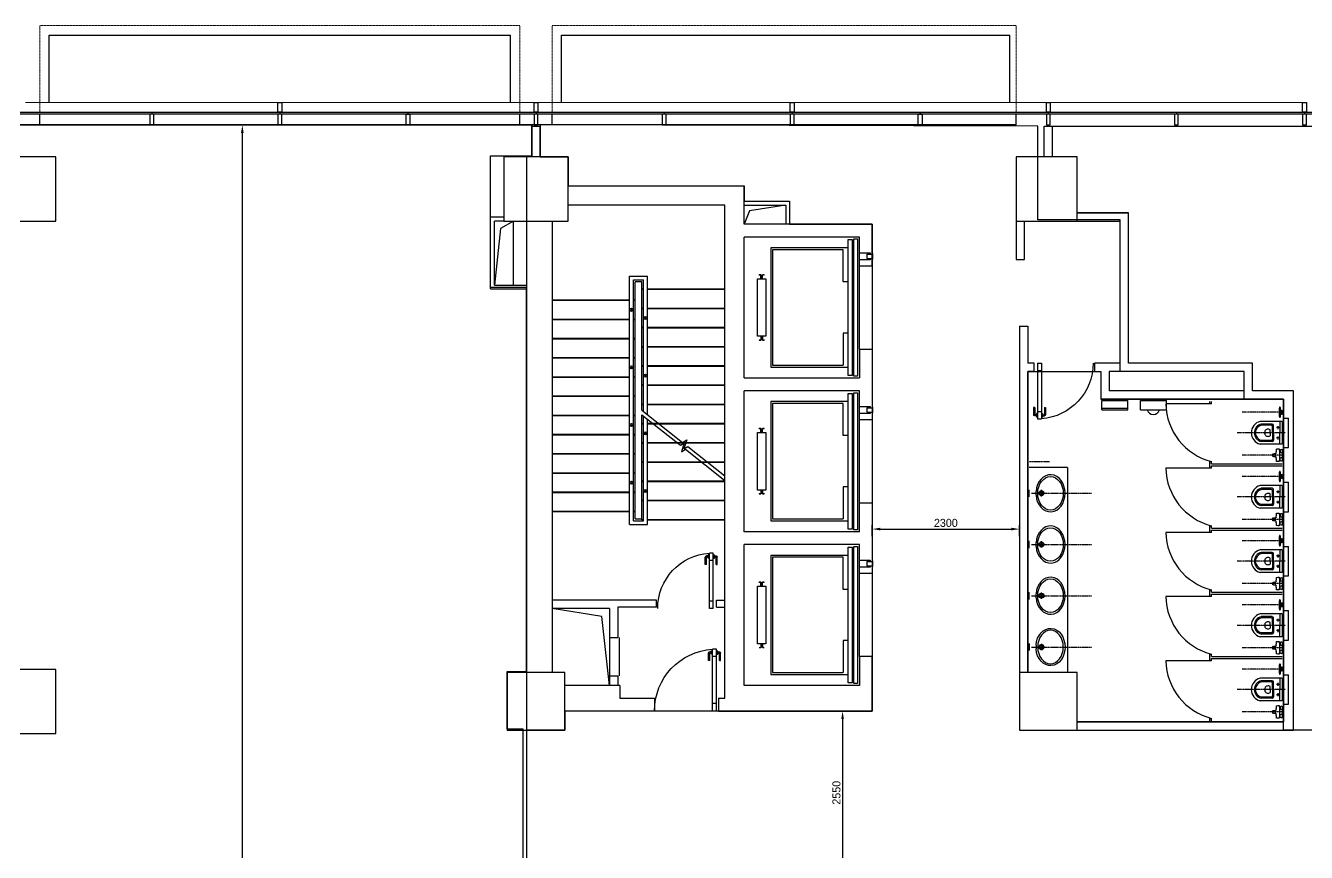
# Model space of a CAD drawing. Header units: millimetres. Extents: x 1175313 to 1258473, y 7000 to 65000.
# Drawn here: x 1190680 to 1210680, y 37401 to 50307 of the extents above; entities that cross this region are included whole.
import ezdxf

# ---------------------------------------------------------------- set-up
doc = ezdxf.new("R2010")
doc.units = ezdxf.units.MM
for name, pattern in [('DASHDOT2', [12.7, 6.35, -3.175, 0, -3.175]), ('HIDDEN', [0.375, 0.25, -0.125]), ('HIDDEN2', [4.7625, 3.175, -1.5875])]:
    doc.linetypes.add(name, pattern=pattern)
for name, color, linetype in [('Baca', 7, 'Continuous'), ('Divar-esas', 7, 'Continuous'), ('Divar-komek', 7, 'Continuous'), ('Lift', 7, 'Continuous'), ('Meheccer', 7, 'Continuous'), ('metal', 7, 'Continuous'), ('Pencere', 7, 'Continuous'), ('Pillekan', 7, 'Continuous'), ('plita 2', 7, 'Continuous'), ('Qapi', 7, 'Continuous'), ('Santexnika', 7, 'Continuous'), ('sutun1', 7, 'Continuous'), ('Tavan', 7, 'Continuous')]:
    doc.layers.add(name, color=color, linetype=linetype)
doc.layers.add('metal-nevid', color=39, linetype='Continuous', lineweight=5)
doc.layers.add('plita', color=182, linetype='Continuous', lineweight=5, true_color=0x3a07c5)

msp = doc.modelspace()

# ---------------------------------------------------------------- linework, layer by layer
at = {"color": 0, "lineweight": -2, "transparency": 16777216}
for p, q in [((1193909, 48757), (1194127, 48757)), ((1194064, 48632), (1194064, 22902)), ((1203900, 42338), (1203900, 42511)), ((1204025, 42448), (1206075, 42448)), ((1206200, 42338), (1206200, 42511)), ((1202925, 39607), (1203500, 39607)), ((1203437, 39482), (1203437, 37182))]:
    msp.add_line(p, q, dxfattribs=at)
for p, q in [((1202161, 46417), (1202135, 46417)), ((1202135, 46413), (1202135, 46417)), ((1202157, 46413), (1202135, 46413)), ((1202161, 46361), (1202161, 46409)), ((1202165, 46365), (1202165, 46413)), ((1202185, 46365), (1202185, 46413)), ((1202215, 46417), (1202189, 46417)), ((1202189, 46361), (1202189, 46409)), ((1202215, 46413), (1202193, 46413)), ((1202215, 46413), (1202215, 46417)), ((1202185, 46357), (1202165, 46357)), ((1202181, 46361), (1202169, 46361)), ((1202135, 45401), (1202135, 45397)), ((1202135, 45401), (1202157, 45401)), ((1202161, 45453), (1202161, 45405)), ((1202165, 45457), (1202185, 45457)), ((1202165, 45449), (1202165, 45401)), ((1202169, 45453), (1202181, 45453)), ((1202185, 45449), (1202185, 45401)), ((1202189, 45453), (1202189, 45405)), ((1202193, 45401), (1202215, 45401)), ((1202215, 45401), (1202215, 45397)), ((1202135, 45397), (1202161, 45397)), ((1202189, 45397), (1202215, 45397)), ((1202161, 44017), (1202135, 44017)), ((1202135, 44013), (1202135, 44017)), ((1202157, 44013), (1202135, 44013)), ((1202161, 43961), (1202161, 44009)), ((1202165, 43965), (1202165, 44013)), ((1202185, 43965), (1202185, 44013)), ((1202215, 44017), (1202189, 44017)), ((1202189, 43961), (1202189, 44009)), ((1202215, 44013), (1202193, 44013)), ((1202215, 44013), (1202215, 44017)), ((1202185, 43957), (1202165, 43957)), ((1202181, 43961), (1202169, 43961)), ((1202135, 43001), (1202135, 42997)), ((1202135, 43001), (1202157, 43001)), ((1202161, 43053), (1202161, 43005)), ((1202165, 43057), (1202185, 43057)), ((1202165, 43049), (1202165, 43001)), ((1202169, 43053), (1202181, 43053)), ((1202185, 43049), (1202185, 43001)), ((1202189, 43053), (1202189, 43005)), ((1202193, 43001), (1202215, 43001)), ((1202215, 43001), (1202215, 42997)), ((1202135, 42997), (1202161, 42997)), ((1202189, 42997), (1202215, 42997)), ((1202161, 41617), (1202135, 41617)), ((1202135, 41613), (1202135, 41617)), ((1202157, 41613), (1202135, 41613)), ((1202161, 41561), (1202161, 41609)), ((1202165, 41565), (1202165, 41613)), ((1202185, 41565), (1202185, 41613)), ((1202215, 41617), (1202189, 41617)), ((1202189, 41561), (1202189, 41609)), ((1202215, 41613), (1202193, 41613)), ((1202215, 41613), (1202215, 41617)), ((1202185, 41557), (1202165, 41557)), ((1202181, 41561), (1202169, 41561)), ((1202135, 40601), (1202135, 40597)), ((1202135, 40601), (1202157, 40601)), ((1202161, 40653), (1202161, 40605)), ((1202165, 40657), (1202185, 40657)), ((1202165, 40649), (1202165, 40601)), ((1202169, 40653), (1202181, 40653)), ((1202185, 40649), (1202185, 40601)), ((1202189, 40653), (1202189, 40605)), ((1202193, 40601), (1202215, 40601)), ((1202215, 40601), (1202215, 40597)), ((1202135, 40597), (1202161, 40597)), ((1202189, 40597), (1202215, 40597))]:
    msp.add_line(p, q)
at = {"color": 1, "lineweight": 30}
for points in [[(1185600, 48757), (1198585, 48757), (1198585, 48257), (1198500, 48257), (1198500, 39607), (1198500, 37057), (1198450, 37057), (1198450, 31557), (1207100, 31557), (1207100, 32207), (1222200, 32207), (1222200, 31557), (1230450, 31557), (1230450, 29457), (1232650, 29477), (1232650, 22757), (1185600, 22757), (1185600, 31777), (1187200, 31777), (1187200, 39777), (1185600, 39777), (1185600, 48757)], [(1198715, 48757), (1198715, 48257), (1199150, 48257), (1199150, 47807), (1201900, 47807), (1201900, 47567), (1202610, 47567), (1202610, 47207), (1203900, 47207), (1203900, 39607), (1199100, 39607), (1199100, 39307), (1198500, 39307), (1198500, 37057), (1205250, 37057), (1205250, 33857), (1198450, 33857), (1198450, 31577), (1207100, 31577), (1207107, 32198), (1223100, 32198)], [(1218380, 39307), (1210320, 39307), (1210320, 44477), (1209710, 44477), (1209710, 44907), (1207770, 44907), (1207770, 47277), (1206585, 47277), (1206485, 47277), (1206485, 48737), (1198715, 48757)], [(1206585, 48737), (1222585, 48737), (1222585, 48257), (1222200, 48257), (1222200, 47387), (1221840, 47387), (1221830, 47387), (1221830, 45037), (1219460, 45037), (1219460, 44607), (1218250, 44607), (1218250, 39307), (1210480, 39307), (1210480, 44607), (1209840, 44607), (1209840, 45037), (1207900, 45037), (1207900, 47387), (1207100, 47387), (1207100, 48257), (1206585, 48257), (1206585, 48737)]]:
    msp.add_lwpolyline(points, dxfattribs=at)
at = {"extrusion": (0, 0, -1)}
for centre, start, end in [((-1202157, 46409), 90, 180), ((-1202161, 46413), 90, 180), ((-1202189, 46413), 0, 90), ((-1202193, 46409), 0, 90), ((-1202165, 46361), -90, 0), ((-1202169, 46365), -90, 0), ((-1202181, 46365), 180, -90), ((-1202185, 46361), 180, -90), ((-1202157, 45405), 180, -90), ((-1202165, 45453), 0, 90), ((-1202161, 45401), 180, -90), ((-1202169, 45449), 0, 90), ((-1202181, 45449), 90, 180), ((-1202185, 45453), 90, 180), ((-1202189, 45401), -90, 0), ((-1202193, 45405), -90, 0), ((-1202157, 44009), 90, 180), ((-1202161, 44013), 90, 180), ((-1202189, 44013), 0, 90), ((-1202193, 44009), 0, 90), ((-1202165, 43961), -90, 0), ((-1202169, 43965), -90, 0), ((-1202181, 43965), 180, -90), ((-1202185, 43961), 180, -90), ((-1202157, 43005), 180, -90), ((-1202165, 43053), 0, 90), ((-1202161, 43001), 180, -90), ((-1202169, 43049), 0, 90), ((-1202181, 43049), 90, 180), ((-1202185, 43053), 90, 180), ((-1202189, 43001), -90, 0), ((-1202193, 43005), -90, 0), ((-1202157, 41609), 90, 180), ((-1202161, 41613), 90, 180), ((-1202189, 41613), 0, 90), ((-1202193, 41609), 0, 90), ((-1202165, 41561), -90, 0), ((-1202169, 41565), -90, 0), ((-1202181, 41565), 180, -90), ((-1202185, 41561), 180, -90), ((-1202157, 40605), 180, -90), ((-1202165, 40653), 0, 90), ((-1202161, 40601), 180, -90), ((-1202169, 40649), 0, 90), ((-1202181, 40649), 90, 180), ((-1202185, 40653), 90, 180), ((-1202189, 40601), -90, 0), ((-1202193, 40605), -90, 0)]:
    msp.add_arc(centre, 4, start, end, dxfattribs=at)
at = {"color": 0, "transparency": 16777216}
for points in [[(1194043, 48632), (1194085, 48632), (1194064, 48757)], [(1204025, 42469), (1204025, 42428), (1203900, 42448)], [(1206075, 42469), (1206075, 42428), (1206200, 42448)], [(1203417, 39482), (1203458, 39482), (1203437, 39607)]]:
    msp.add_solid(points, dxfattribs=at)
at = {"layer": 'Baca'}
for p, q in [((1199680, 41085), (1198900, 41207)), ((1199800, 40007), (1199680, 41085))]:
    msp.add_line(p, q, dxfattribs=at)
for points in [[(1202550, 47507), (1201984, 47416), (1201900, 47207)], [(1198300, 47257), (1198097, 47140), (1198000, 46257)]]:
    msp.add_lwpolyline(points, dxfattribs=at)
at = {"layer": 'Divar-esas'}
for p, q in [((1198585, 48257), (1198585, 48737)), ((1198585, 48737), (1198715, 48737)), ((1198715, 48257), (1198715, 48737)), ((1206585, 48257), (1206585, 48737)), ((1206585, 48737), (1206715, 48737)), ((1206715, 48257), (1206715, 48737)), ((1206150, 47257), (1206150, 46657)), ((1206280, 46657), (1206280, 47257)), ((1207100, 47387), (1207900, 47387)), ((1207100, 47257), (1207770, 47257)), ((1207770, 45037), (1207770, 47257)), ((1207900, 45037), (1207900, 47387)), ((1206150, 46657), (1206280, 46657)), ((1206200, 45617), (1206200, 39307)), ((1206200, 45617), (1206330, 45617)), ((1206330, 45617), (1206330, 45037)), ((1206430, 45037), (1206330, 45037)), ((1206430, 44907), (1206430, 45037)), ((1207370, 45037), (1207370, 44907)), ((1207770, 45037), (1207370, 45037)), ((1209840, 45037), (1207900, 45037)), ((1209840, 44607), (1209840, 45037)), ((1206330, 44907), (1206330, 40207)), ((1206430, 44907), (1206330, 44907)), ((1207370, 44907), (1207470, 44907)), ((1207470, 44907), (1207470, 44477)), ((1207600, 44907), (1207600, 44607)), ((1209710, 44907), (1207600, 44907)), ((1209710, 44607), (1209710, 44907)), ((1209710, 44607), (1207600, 44607)), ((1210480, 44607), (1209840, 44607)), ((1210480, 39307), (1210480, 44607)), ((1210320, 44477), (1207470, 44477)), ((1210320, 39437), (1210320, 44477)), ((1200530, 41337), (1198900, 41337)), ((1199800, 41207), (1198900, 41207)), ((1199800, 41207), (1199800, 40757)), ((1199930, 41227), (1199930, 40757)), ((1200530, 41227), (1199930, 41227)), ((1200530, 41227), (1200530, 41337)), ((1201470, 41337), (1201600, 41337)), ((1201470, 41227), (1201470, 41337)), ((1201470, 41227), (1201600, 41227)), ((1199800, 40757), (1199930, 40757)), ((1199800, 40157), (1199800, 40007)), ((1199800, 40157), (1199930, 40157)), ((1199930, 40157), (1199930, 40007)), ((1207100, 39437), (1210320, 39437)), ((1207100, 39307), (1210480, 39307))]:
    msp.add_line(p, q, dxfattribs=at)
at = {"layer": 'Divar-komek'}
for p, q in [((1191050, 50157), (1198250, 50157)), ((1191050, 49107), (1191050, 50157)), ((1198250, 49107), (1198250, 50157)), ((1198250, 49107), (1198250, 50157)), ((1199050, 50157), (1206050, 50157)), ((1199050, 49107), (1199050, 50157)), ((1199050, 49107), (1199050, 50157)), ((1206050, 49107), (1206050, 50157)), ((1199800, 40757), (1199800, 40157)), ((1199950, 40757), (1199950, 40157))]:
    msp.add_line(p, q, dxfattribs=at)
at = {"layer": 'Lift'}
for p, q in [((1202315, 46838), (1202315, 44976)), ((1203525, 46838), (1202315, 46838)), ((1202345, 46807), (1202345, 45007)), ((1203445, 46807), (1202345, 46807)), ((1203445, 46307), (1203445, 46807)), ((1203525, 44847), (1203525, 46967)), ((1203525, 46967), (1203585, 46967)), ((1203585, 46967), (1203585, 44847)), ((1203615, 44837), (1203615, 46977)), ((1203615, 46977), (1203670, 46977)), ((1203615, 46977), (1203670, 46977)), ((1203670, 46977), (1203670, 44837)), ((1203525, 46307), (1203445, 46307)), ((1203525, 45507), (1203445, 45507)), ((1203445, 45507), (1203445, 45007)), ((1202345, 45007), (1203445, 45007)), ((1202315, 44976), (1203525, 44976)), ((1203585, 44847), (1203525, 44847)), ((1203670, 44837), (1203615, 44837)), ((1202315, 44438), (1202315, 42576)), ((1203525, 44438), (1202315, 44438)), ((1202345, 44407), (1202345, 42607)), ((1203445, 44407), (1202345, 44407)), ((1203445, 43907), (1203445, 44407)), ((1203525, 42447), (1203525, 44567)), ((1203525, 44567), (1203585, 44567)), ((1203585, 44567), (1203585, 42447)), ((1203615, 42437), (1203615, 44577)), ((1203615, 44577), (1203670, 44577)), ((1203615, 44577), (1203670, 44577)), ((1203670, 44577), (1203670, 42437)), ((1203525, 43907), (1203445, 43907)), ((1203525, 43107), (1203445, 43107)), ((1203445, 43107), (1203445, 42607)), ((1202345, 42607), (1203445, 42607)), ((1202315, 42576), (1203525, 42576)), ((1203585, 42447), (1203525, 42447)), ((1203670, 42437), (1203615, 42437)), ((1202315, 42038), (1202315, 40176)), ((1203525, 42038), (1202315, 42038)), ((1202345, 42007), (1202345, 40207)), ((1203445, 42007), (1202345, 42007)), ((1203445, 41507), (1203445, 42007)), ((1203525, 40047), (1203525, 42167)), ((1203525, 42167), (1203585, 42167)), ((1203585, 42167), (1203585, 40047)), ((1203615, 40037), (1203615, 42177)), ((1203615, 42177), (1203670, 42177)), ((1203615, 42177), (1203670, 42177)), ((1203670, 42177), (1203670, 40037)), ((1203525, 41507), (1203445, 41507)), ((1203525, 40707), (1203445, 40707)), ((1203445, 40707), (1203445, 40207)), ((1202345, 40207), (1203445, 40207)), ((1202315, 40176), (1203525, 40176)), ((1203585, 40047), (1203525, 40047)), ((1203670, 40037), (1203615, 40037))]:
    msp.add_line(p, q, dxfattribs=at)
at = {"layer": 'Lift', "linetype": 'Continuous'}
for p, q in [((1203700, 46762), (1203870, 46762)), ((1203870, 46652), (1203700, 46652)), ((1203815, 46742), (1203900, 46742)), ((1203815, 46742), (1203815, 46672)), ((1203815, 46672), (1203900, 46672)), ((1203870, 46762), (1203870, 46742)), ((1203870, 46672), (1203870, 46652)), ((1203900, 46752), (1203903, 46752)), ((1203900, 46662), (1203903, 46662)), ((1203903, 46752), (1203903, 46662)), ((1203700, 44362), (1203870, 44362)), ((1203870, 44252), (1203700, 44252)), ((1203815, 44342), (1203900, 44342)), ((1203815, 44342), (1203815, 44272)), ((1203815, 44272), (1203900, 44272)), ((1203870, 44362), (1203870, 44342)), ((1203870, 44272), (1203870, 44252)), ((1203900, 44352), (1203903, 44352)), ((1203900, 44262), (1203903, 44262)), ((1203903, 44352), (1203903, 44262)), ((1203700, 41962), (1203870, 41962)), ((1203870, 41852), (1203700, 41852)), ((1203815, 41942), (1203900, 41942)), ((1203815, 41942), (1203815, 41872)), ((1203815, 41872), (1203900, 41872)), ((1203870, 41962), (1203870, 41942)), ((1203870, 41872), (1203870, 41852)), ((1203900, 41952), (1203903, 41952)), ((1203900, 41862), (1203903, 41862)), ((1203903, 41952), (1203903, 41862))]:
    msp.add_line(p, q, dxfattribs=at)
at = {"layer": 'Lift', "extrusion": (0, 0, -1)}
for points in [[(-1202240, 45457), (-1202110, 45457), (-1202110, 46357), (-1202240, 46357)], [(-1202240, 43057), (-1202110, 43057), (-1202110, 43957), (-1202240, 43957)], [(-1202240, 40657), (-1202110, 40657), (-1202110, 41557), (-1202240, 41557)]]:
    msp.add_lwpolyline(points, close=True, dxfattribs=at)
at = {"layer": 'Meheccer'}
for p, q in [((1200110, 42517), (1200110, 46397)), ((1200110, 46397), (1200390, 46397)), ((1200170, 42577), (1200170, 46337)), ((1200170, 46337), (1200330, 46337)), ((1200330, 44283), (1200330, 46337)), ((1200390, 44235), (1200390, 46397)), ((1200330, 42577), (1200330, 44209)), ((1200390, 42517), (1200390, 44161)), ((1200110, 42517), (1200390, 42517)), ((1200170, 42577), (1200330, 42577))]:
    msp.add_line(p, q, dxfattribs=at)
for centre, radius in [((1200140, 45872), 25), ((1200140, 45872), 5), ((1200360, 45743), 25), ((1200360, 45743), 5), ((1200140, 44972), 25), ((1200360, 44843), 25), ((1200140, 44072), 25), ((1200360, 43942), 25), ((1200360, 43942), 5), ((1200140, 43172), 25), ((1200360, 43042), 25), ((1200360, 43042), 5)]:
    msp.add_circle(centre, radius, dxfattribs=at)
at = {"layer": 'Meheccer', "linetype": 'HIDDEN2'}
for centre in [(1200140, 44972), (1200360, 44843), (1200140, 44072), (1200140, 43172)]:
    msp.add_circle(centre, 5, dxfattribs=at)
at = {"layer": 'metal'}
for p, q in [((1192650, 48957), (1192650, 48927)), ((1194650, 48957), (1194650, 48927)), ((1196650, 48957), (1196650, 48927)), ((1198650, 48957), (1198650, 48927)), ((1200650, 48957), (1200650, 48927)), ((1202650, 48957), (1202650, 48927)), ((1204650, 48957), (1204650, 48927)), ((1206650, 48957), (1206650, 48927)), ((1208650, 48957), (1208650, 48927)), ((1210650, 48957), (1210650, 48927))]:
    msp.add_line(p, q, dxfattribs=at)
for points in [[(1194620, 49107), (1194680, 49107), (1194680, 48957), (1194620, 48957)], [(1198620, 49107), (1198680, 49107), (1198680, 48957), (1198620, 48957)], [(1202620, 49107), (1202680, 49107), (1202680, 48957), (1202620, 48957)], [(1206620, 49107), (1206680, 49107), (1206680, 48957), (1206620, 48957)], [(1210620, 49107), (1210680, 49107), (1210680, 48957), (1210620, 48957)], [(1192620, 48927), (1192620, 48757), (1192680, 48757), (1192680, 48927)], [(1194620, 48757), (1194680, 48757), (1194680, 48927), (1194620, 48927)], [(1196680, 48927), (1196680, 48757), (1196620, 48757), (1196620, 48927)], [(1198620, 48757), (1198680, 48757), (1198680, 48927), (1198620, 48927)], [(1200620, 48927), (1200620, 48757), (1200680, 48757), (1200680, 48927)], [(1202620, 48757), (1202680, 48757), (1202680, 48927), (1202620, 48927)], [(1204680, 48927), (1204680, 48757), (1204620, 48757), (1204620, 48927)], [(1206620, 48757), (1206680, 48757), (1206680, 48927), (1206620, 48927)], [(1208620, 48927), (1208620, 48757), (1208680, 48757), (1208680, 48927)], [(1210620, 48757), (1210680, 48757), (1210680, 48927), (1210620, 48927)]]:
    msp.add_lwpolyline(points, close=True, dxfattribs=at)
at = {"layer": 'metal-nevid'}
for p, q in [((1194620, 49107), (1190680, 49107)), ((1194680, 49107), (1198620, 49107)), ((1202620, 49107), (1198680, 49107)), ((1202680, 49107), (1206620, 49107)), ((1210620, 49107), (1206680, 49107))]:
    msp.add_line(p, q, dxfattribs=at)
at = {"layer": 'Pencere'}
for p, q in [((1185400, 48957), (1232850, 48957)), ((1232820, 48927), (1185430, 48927)), ((1207807, 48957), (1232850, 48957))]:
    msp.add_line(p, q, dxfattribs=at)
at = {"layer": 'Pillekan'}
for p, q in [((1200200, 42607), (1200200, 46307)), ((1200300, 46307), (1200200, 46307)), ((1200300, 44306), (1200300, 46307)), ((1200110, 46022), (1198900, 46022)), ((1200110, 46015), (1198900, 46015)), ((1200200, 46022), (1200170, 46022)), ((1200200, 46015), (1200170, 46015)), ((1200300, 46199), (1200330, 46199)), ((1200300, 46192), (1200330, 46192)), ((1200390, 46199), (1201600, 46199)), ((1200390, 46192), (1201600, 46192)), ((1200300, 45899), (1200330, 45899)), ((1200300, 45892), (1200330, 45892)), ((1200390, 45899), (1201600, 45899)), ((1200390, 45892), (1201600, 45892)), ((1200110, 45722), (1198900, 45722)), ((1200110, 45715), (1198900, 45715)), ((1200200, 45722), (1200170, 45722)), ((1200200, 45715), (1200170, 45715)), ((1200110, 45422), (1198900, 45422)), ((1200110, 45415), (1198900, 45415)), ((1200200, 45422), (1200170, 45422)), ((1200200, 45415), (1200170, 45415)), ((1200300, 45599), (1200330, 45599)), ((1200300, 45592), (1200330, 45592)), ((1200390, 45599), (1201600, 45599)), ((1200390, 45592), (1201600, 45592)), ((1200300, 45299), (1200330, 45299)), ((1200300, 45292), (1200330, 45292)), ((1200390, 45299), (1201600, 45299)), ((1200390, 45292), (1201600, 45292)), ((1200110, 45122), (1198900, 45122)), ((1200110, 45115), (1198900, 45115)), ((1200200, 45122), (1200170, 45122)), ((1200200, 45115), (1200170, 45115)), ((1200110, 44822), (1198900, 44822)), ((1200110, 44815), (1198900, 44815)), ((1200200, 44822), (1200170, 44822)), ((1200200, 44815), (1200170, 44815)), ((1200300, 44999), (1200330, 44999)), ((1200300, 44992), (1200330, 44992)), ((1200390, 44999), (1201600, 44999)), ((1200390, 44992), (1201600, 44992)), ((1200300, 44699), (1200330, 44699)), ((1200300, 44692), (1200330, 44692)), ((1200390, 44699), (1201600, 44699)), ((1200390, 44692), (1201600, 44692)), ((1200110, 44522), (1198900, 44522)), ((1200110, 44515), (1198900, 44515)), ((1200200, 44522), (1200170, 44522)), ((1200200, 44515), (1200170, 44515)), ((1200110, 44222), (1198900, 44222)), ((1200110, 44215), (1198900, 44215)), ((1200200, 44222), (1200170, 44222)), ((1200200, 44215), (1200170, 44215)), ((1200300, 44399), (1200330, 44399)), ((1200300, 44392), (1200330, 44392)), ((1200300, 42592), (1200300, 44233)), ((1200390, 44399), (1201600, 44399)), ((1200390, 44392), (1201600, 44392)), ((1200300, 44099), (1200330, 44099)), ((1200300, 44092), (1200330, 44092)), ((1200390, 44099), (1201600, 44099)), ((1200390, 44092), (1201600, 44092)), ((1200110, 43922), (1198900, 43922)), ((1200110, 43915), (1198900, 43915)), ((1200200, 43922), (1200170, 43922)), ((1200200, 43915), (1200170, 43915)), ((1200110, 43622), (1198900, 43622)), ((1200110, 43615), (1198900, 43615)), ((1200200, 43622), (1200170, 43622)), ((1200200, 43615), (1200170, 43615)), ((1200300, 43799), (1200330, 43799)), ((1200300, 43792), (1200330, 43792)), ((1200390, 43799), (1201600, 43799)), ((1200390, 43792), (1201600, 43792)), ((1200300, 43499), (1200330, 43499)), ((1200300, 43492), (1200330, 43492)), ((1200390, 43499), (1201600, 43499)), ((1200390, 43492), (1201600, 43492)), ((1200110, 43322), (1198900, 43322)), ((1200110, 43315), (1198900, 43315)), ((1200200, 43322), (1200170, 43322)), ((1200200, 43315), (1200170, 43315)), ((1200110, 43022), (1198900, 43022)), ((1200110, 43015), (1198900, 43015)), ((1200200, 43022), (1200170, 43022)), ((1200200, 43015), (1200170, 43015)), ((1200300, 43199), (1200330, 43199)), ((1200300, 43192), (1200330, 43192)), ((1200390, 43199), (1201600, 43199)), ((1200390, 43192), (1201600, 43192)), ((1200300, 42899), (1200330, 42899)), ((1200300, 42892), (1200330, 42892)), ((1200390, 42899), (1201600, 42899)), ((1200390, 42892), (1201600, 42892)), ((1200110, 42722), (1198900, 42722)), ((1200110, 42715), (1198900, 42715)), ((1200200, 42722), (1200170, 42722)), ((1200200, 42715), (1200170, 42715)), ((1200200, 42607), (1200300, 42607)), ((1200300, 42599), (1200330, 42599)), ((1200300, 42592), (1200330, 42592)), ((1200390, 42599), (1201600, 42599)), ((1200390, 42592), (1201600, 42592))]:
    msp.add_line(p, q, dxfattribs=at)
at = {"layer": 'Pillekan', "linetype": 'Continuous'}
for points in [[(1200300, 44306), (1200940, 43801), (1201003, 43839), (1200957, 43700), (1201019, 43739), (1201600, 43280)], [(1200300, 44233), (1200904, 43756), (1200966, 43794), (1200920, 43655), (1200982, 43694), (1201600, 43206)]]:
    msp.add_lwpolyline(points, dxfattribs=at)
at = {"layer": 'plita', "linetype": 'HIDDEN', "ltscale": 5}
for p, q in [((1190900, 50307), (1198400, 50307)), ((1190900, 48957), (1190900, 50307)), ((1198400, 48957), (1198400, 50307)), ((1198900, 50307), (1206150, 50307)), ((1198900, 48957), (1198900, 50307)), ((1206150, 48957), (1206150, 50307))]:
    msp.add_line(p, q, dxfattribs=at)
at = {"layer": 'plita 2'}
for p, q in [((1190900, 48757), (1190900, 48927)), ((1198400, 48757), (1198400, 48927)), ((1198900, 48757), (1198900, 48927)), ((1206150, 48757), (1206150, 48927)), ((1206150, 48757), (1185550, 48757)), ((1198400, 48757), (1190900, 48757)), ((1206150, 48757), (1198900, 48757)), ((1201900, 47507), (1202550, 47507)), ((1202550, 47507), (1202550, 47207)), ((1198000, 46257), (1198000, 47257)), ((1198150, 47257), (1198000, 47257)), ((1198300, 46257), (1198300, 47257)), ((1203700, 45257), (1203700, 46557)), ((1198000, 46257), (1198300, 46257)), ((1203700, 42857), (1203700, 44157)), ((1203700, 40457), (1203700, 41757))]:
    msp.add_line(p, q, dxfattribs=at)
at = {"layer": 'Qapi'}
for p, q in [((1206481, 45037), (1206543, 45037)), ((1206481, 45037), (1206543, 45037)), ((1206481, 45037), (1206481, 44171)), ((1206543, 45037), (1206543, 44171)), ((1206481, 44922), (1206543, 44922)), ((1206481, 44286), (1206543, 44286)), ((1206481, 44171), (1206543, 44171)), ((1206481, 44171), (1206543, 44171)), ((1201419, 42074), (1201357, 42074)), ((1201419, 42074), (1201357, 42074)), ((1201357, 41207), (1201357, 42074)), ((1201419, 41207), (1201419, 42074)), ((1201419, 41958), (1201357, 41958)), ((1201419, 41323), (1201357, 41323)), ((1201419, 41207), (1201357, 41207)), ((1201419, 41207), (1201357, 41207)), ((1201469, 40574), (1201407, 40574)), ((1201407, 39607), (1201407, 40574)), ((1201469, 40459), (1201407, 40459)), ((1201469, 40459), (1201407, 40459)), ((1201469, 39607), (1201469, 40574)), ((1201469, 39723), (1201407, 39723)), ((1201469, 39607), (1201407, 39607))]:
    msp.add_line(p, q, dxfattribs=at)
at = {"layer": 'Qapi', "linetype": 'Continuous'}
for p, q in [((1206437, 44348), (1206419, 44348)), ((1206419, 44348), (1206419, 44233)), ((1206437, 44348), (1206437, 44233)), ((1206463, 44233), (1206437, 44233)), ((1206463, 44215), (1206437, 44215)), ((1206463, 44215), (1206437, 44215)), ((1206463, 44215), (1206437, 44215)), ((1206481, 44251), (1206463, 44251)), ((1206463, 44251), (1206463, 44197)), ((1206463, 44251), (1206463, 44197)), ((1206543, 44251), (1206561, 44251)), ((1206561, 44251), (1206561, 44197)), ((1206561, 44251), (1206561, 44197)), ((1206561, 44233), (1206588, 44233)), ((1206561, 44215), (1206588, 44215)), ((1206561, 44215), (1206588, 44215)), ((1206561, 44215), (1206588, 44215)), ((1206588, 44348), (1206588, 44233)), ((1206588, 44348), (1206605, 44348)), ((1206605, 44348), (1206605, 44233)), ((1206481, 44197), (1206463, 44197)), ((1206543, 44197), (1206561, 44197)), ((1201294, 41896), (1201294, 42012)), ((1201339, 42029), (1201312, 42029)), ((1201339, 42029), (1201312, 42029)), ((1201339, 42029), (1201312, 42029)), ((1201312, 41896), (1201312, 42012)), ((1201339, 42012), (1201312, 42012)), ((1201339, 41994), (1201339, 42047)), ((1201339, 41994), (1201339, 42047)), ((1201357, 42047), (1201339, 42047)), ((1201419, 42047), (1201437, 42047)), ((1201437, 41994), (1201437, 42047)), ((1201437, 41994), (1201437, 42047)), ((1201437, 42029), (1201463, 42029)), ((1201437, 42029), (1201463, 42029)), ((1201437, 42029), (1201463, 42029)), ((1201437, 42012), (1201463, 42012)), ((1201463, 41896), (1201463, 42012)), ((1201481, 41896), (1201481, 42012)), ((1201312, 41896), (1201294, 41896)), ((1201357, 41994), (1201339, 41994)), ((1201419, 41994), (1201437, 41994)), ((1201463, 41896), (1201481, 41896)), ((1201344, 40396), (1201344, 40512)), ((1201389, 40530), (1201362, 40530)), ((1201389, 40530), (1201362, 40530)), ((1201389, 40530), (1201362, 40530)), ((1201362, 40396), (1201362, 40512)), ((1201389, 40512), (1201362, 40512)), ((1201389, 40494), (1201389, 40547)), ((1201389, 40494), (1201389, 40547)), ((1201407, 40547), (1201389, 40547)), ((1201407, 40494), (1201389, 40494)), ((1201469, 40547), (1201487, 40547)), ((1201469, 40494), (1201487, 40494)), ((1201487, 40494), (1201487, 40547)), ((1201487, 40494), (1201487, 40547)), ((1201487, 40530), (1201513, 40530)), ((1201487, 40530), (1201513, 40530)), ((1201487, 40530), (1201513, 40530)), ((1201487, 40512), (1201513, 40512)), ((1201513, 40396), (1201513, 40512)), ((1201531, 40396), (1201531, 40512)), ((1201362, 40396), (1201344, 40396)), ((1201513, 40396), (1201531, 40396))]:
    msp.add_line(p, q, dxfattribs=at)
at = {"layer": 'Qapi', "extrusion": (0, 0, -1)}
for centre, radius, start, end in [((-1206481, 45037), 869, -180, -94.1065), ((-1201419, 41207), 869, 0, 85.8935), ((-1201469, 39607), 969, 0, 86.3179)]:
    msp.add_arc(centre, radius, start, end, dxfattribs=at)
at = {"layer": 'Qapi', "linetype": 'Continuous', "extrusion": (0, 0, -1)}
for centre, start, end in [((-1206437, 44233), -90, 0), ((-1206588, 44233), -180, -90), ((-1201312, 42012), 0, 90), ((-1201463, 42012), 90, 180), ((-1201362, 40512), 0, 90), ((-1201513, 40512), 90, 180)]:
    msp.add_arc(centre, 17.8, start, end, dxfattribs=at)
at = {"layer": 'Santexnika', "ltscale": 6}
for p, q in [((1207487, 44307), (1207487, 44457)), ((1207487, 44457), (1207893, 44457)), ((1207893, 44307), (1207893, 44457)), ((1208087, 44307), (1208087, 44457)), ((1208087, 44457), (1208493, 44457)), ((1208493, 44307), (1208493, 44457)), ((1207487, 44335), (1207893, 44335)), ((1207487, 44307), (1207893, 44307)), ((1208087, 44307), (1208493, 44307))]:
    msp.add_line(p, q, dxfattribs=at)
at = {"layer": 'Santexnika'}
for p, q in [((1209200, 44401), (1208485, 44401)), ((1209170, 44401), (1209170, 44437)), ((1209200, 44401), (1209170, 44401)), ((1209200, 44401), (1209200, 44437)), ((1210271, 44336), (1210254, 44336)), ((1210254, 44336), (1210254, 44207)), ((1210271, 44207), (1210254, 44207)), ((1210261, 44346), (1210261, 44336)), ((1210261, 44207), (1210261, 44196)), ((1210271, 44346), (1210271, 44196)), ((1210271, 44288), (1210282, 44288)), ((1210271, 44255), (1210282, 44255)), ((1210282, 44293), (1210282, 44249)), ((1210300, 44242), (1210300, 44301)), ((1210300, 44129), (1209958, 44129)), ((1210144, 44087), (1209976, 44087)), ((1210129, 44070), (1209978, 44070)), ((1210150, 43951), (1210150, 44049)), ((1210166, 43951), (1210166, 44066)), ((1210258, 44032), (1210214, 44032)), ((1210236, 44054), (1210236, 44009)), ((1210267, 44129), (1210267, 43951)), ((1210300, 44129), (1210300, 43774)), ((1210320, 44181), (1210400, 44181)), ((1210320, 43721), (1210320, 44181)), ((1210400, 43721), (1210400, 44181)), ((1210144, 43816), (1209976, 43816)), ((1210129, 43832), (1209978, 43832)), ((1210114, 43951), (1210114, 43998)), ((1210114, 43951), (1210114, 43905)), ((1210150, 43951), (1210150, 43853)), ((1210166, 43951), (1210166, 43837)), ((1210258, 43871), (1210214, 43871)), ((1210236, 43893), (1210236, 43847)), ((1210267, 43774), (1210267, 43951)), ((1210300, 43774), (1209958, 43774)), ((1210196, 43580), (1210196, 43622)), ((1210259, 43681), (1210272, 43681)), ((1210261, 43648), (1210272, 43648)), ((1210272, 43687), (1210272, 43643)), ((1210300, 43694), (1210300, 43508)), ((1210320, 43721), (1210400, 43721)), ((1206950, 43407), (1206350, 43407)), ((1206950, 43407), (1206950, 40207)), ((1209170, 43399), (1209170, 43501)), ((1209170, 43501), (1209200, 43501)), ((1209200, 43465), (1209200, 43501)), ((1209200, 43465), (1210300, 43465)), ((1209200, 43399), (1209200, 43435)), ((1209200, 43435), (1210300, 43435)), ((1210259, 43521), (1210272, 43521)), ((1210261, 43554), (1210272, 43554)), ((1210272, 43516), (1210272, 43560)), ((1209200, 43399), (1208485, 43399)), ((1209200, 43399), (1209170, 43399)), ((1210271, 43334), (1210254, 43334)), ((1210254, 43334), (1210254, 43205)), ((1210271, 43205), (1210254, 43205)), ((1210261, 43344), (1210261, 43334)), ((1210261, 43205), (1210261, 43194)), ((1210271, 43344), (1210271, 43194)), ((1210271, 43286), (1210282, 43286)), ((1210271, 43253), (1210282, 43253)), ((1210282, 43291), (1210282, 43247)), ((1210300, 43240), (1210300, 43299)), ((1206350, 42951), (1206350, 43062)), ((1206458, 43037), (1206462, 43037)), ((1206462, 42977), (1206462, 43037)), ((1206497, 43007), (1206594, 43007)), ((1206544, 42958), (1206544, 43058)), ((1210300, 43127), (1209958, 43127)), ((1210144, 43085), (1209976, 43085)), ((1210129, 43068), (1209978, 43068)), ((1210150, 42949), (1210150, 43047)), ((1210166, 42949), (1210166, 43064)), ((1210258, 43030), (1210214, 43030)), ((1210236, 43052), (1210236, 43007)), ((1210267, 43127), (1210267, 42949)), ((1210300, 43127), (1210300, 42772)), ((1210320, 43179), (1210400, 43179)), ((1210320, 42719), (1210320, 43179)), ((1210400, 42719), (1210400, 43179)), ((1206458, 42977), (1206462, 42977)), ((1210144, 42814), (1209976, 42814)), ((1210129, 42830), (1209978, 42830)), ((1210114, 42949), (1210114, 42996)), ((1210114, 42949), (1210114, 42903)), ((1210150, 42949), (1210150, 42851)), ((1210166, 42949), (1210166, 42835)), ((1210258, 42869), (1210214, 42869)), ((1210236, 42891), (1210236, 42845)), ((1210267, 42772), (1210267, 42949)), ((1210300, 42772), (1209958, 42772)), ((1210196, 42578), (1210196, 42620)), ((1210259, 42679), (1210272, 42679)), ((1210261, 42646), (1210272, 42646)), ((1210272, 42685), (1210272, 42641)), ((1210300, 42692), (1210300, 42506)), ((1210320, 42719), (1210400, 42719)), ((1209170, 42397), (1209170, 42499)), ((1209170, 42499), (1209200, 42499)), ((1209200, 42463), (1209200, 42499)), ((1209200, 42463), (1210300, 42463)), ((1209200, 42397), (1209200, 42433)), ((1209200, 42433), (1210300, 42433)), ((1210259, 42519), (1210272, 42519)), ((1210261, 42552), (1210272, 42552)), ((1210272, 42514), (1210272, 42558)), ((1206350, 42151), (1206350, 42262)), ((1206458, 42237), (1206462, 42237)), ((1206462, 42177), (1206462, 42237)), ((1206497, 42207), (1206594, 42207)), ((1206544, 42158), (1206544, 42258)), ((1209200, 42397), (1208485, 42397)), ((1209200, 42397), (1209170, 42397)), ((1210271, 42332), (1210254, 42332)), ((1210254, 42332), (1210254, 42203)), ((1210271, 42203), (1210254, 42203)), ((1210261, 42342), (1210261, 42332)), ((1210261, 42203), (1210261, 42192)), ((1210271, 42342), (1210271, 42192)), ((1210271, 42284), (1210282, 42284)), ((1210271, 42251), (1210282, 42251)), ((1210282, 42289), (1210282, 42245)), ((1210300, 42238), (1210300, 42297)), ((1206458, 42177), (1206462, 42177)), ((1210300, 42125), (1209958, 42125)), ((1210144, 42083), (1209976, 42083)), ((1210129, 42066), (1209978, 42066)), ((1210150, 41947), (1210150, 42045)), ((1210166, 41947), (1210166, 42062)), ((1210258, 42028), (1210214, 42028)), ((1210236, 42050), (1210236, 42005)), ((1210267, 42125), (1210267, 41947)), ((1210300, 42125), (1210300, 41770)), ((1210320, 42177), (1210400, 42177)), ((1210320, 41717), (1210320, 42177)), ((1210400, 41717), (1210400, 42177)), ((1210144, 41812), (1209976, 41812)), ((1210129, 41828), (1209978, 41828)), ((1210114, 41947), (1210114, 41994)), ((1210114, 41947), (1210114, 41901)), ((1210150, 41947), (1210150, 41849)), ((1210166, 41947), (1210166, 41833)), ((1210258, 41867), (1210214, 41867)), ((1210236, 41889), (1210236, 41843)), ((1210267, 41770), (1210267, 41947)), ((1210300, 41770), (1209958, 41770)), ((1210196, 41576), (1210196, 41618)), ((1210259, 41677), (1210272, 41677)), ((1210261, 41644), (1210272, 41644)), ((1210272, 41683), (1210272, 41639)), ((1210300, 41690), (1210300, 41504)), ((1210320, 41717), (1210400, 41717)), ((1206350, 41351), (1206350, 41462)), ((1206458, 41437), (1206462, 41437)), ((1206462, 41377), (1206462, 41437)), ((1206497, 41407), (1206594, 41407)), ((1206544, 41358), (1206544, 41458)), ((1209170, 41395), (1209170, 41497)), ((1209170, 41497), (1209200, 41497)), ((1209200, 41461), (1209200, 41497)), ((1209200, 41461), (1210300, 41461)), ((1209200, 41395), (1209200, 41431)), ((1209200, 41431), (1210300, 41431)), ((1210259, 41517), (1210272, 41517)), ((1210261, 41550), (1210272, 41550)), ((1210272, 41512), (1210272, 41556)), ((1206458, 41377), (1206462, 41377)), ((1209200, 41395), (1208485, 41395)), ((1209200, 41395), (1209170, 41395)), ((1210271, 41330), (1210254, 41330)), ((1210254, 41330), (1210254, 41201)), ((1210271, 41201), (1210254, 41201)), ((1210261, 41340), (1210261, 41330)), ((1210261, 41201), (1210261, 41190)), ((1210271, 41340), (1210271, 41190)), ((1210271, 41282), (1210282, 41282)), ((1210271, 41249), (1210282, 41249)), ((1210282, 41287), (1210282, 41243)), ((1210300, 41236), (1210300, 41295)), ((1210300, 41123), (1209958, 41123)), ((1210144, 41081), (1209976, 41081)), ((1210129, 41064), (1209978, 41064)), ((1210150, 40945), (1210150, 41043)), ((1210166, 40945), (1210166, 41060)), ((1210258, 41026), (1210214, 41026)), ((1210236, 41048), (1210236, 41003)), ((1210267, 41123), (1210267, 40945)), ((1210300, 41123), (1210300, 40768)), ((1210320, 41175), (1210400, 41175)), ((1210320, 40715), (1210320, 41175)), ((1210400, 40715), (1210400, 41175)), ((1210144, 40810), (1209976, 40810)), ((1210129, 40826), (1209978, 40826)), ((1210114, 40945), (1210114, 40992)), ((1210114, 40945), (1210114, 40899)), ((1210150, 40945), (1210150, 40847)), ((1210166, 40945), (1210166, 40831)), ((1210258, 40865), (1210214, 40865)), ((1210236, 40887), (1210236, 40841)), ((1210267, 40768), (1210267, 40945)), ((1206350, 40663), (1206350, 40553)), ((1206458, 40637), (1206462, 40637)), ((1206462, 40637), (1206462, 40577)), ((1206497, 40607), (1206594, 40607)), ((1206544, 40657), (1206544, 40557)), ((1210300, 40768), (1209958, 40768)), ((1210196, 40574), (1210196, 40616)), ((1210259, 40675), (1210272, 40675)), ((1210261, 40642), (1210272, 40642)), ((1210272, 40681), (1210272, 40637)), ((1210300, 40688), (1210300, 40502)), ((1210320, 40715), (1210400, 40715)), ((1206458, 40577), (1206462, 40577)), ((1209170, 40393), (1209170, 40495)), ((1209170, 40495), (1209200, 40495)), ((1209200, 40459), (1209200, 40495)), ((1209200, 40459), (1210300, 40459)), ((1209200, 40429), (1210300, 40429)), ((1209200, 40393), (1209200, 40429)), ((1210259, 40515), (1210272, 40515)), ((1210261, 40548), (1210272, 40548)), ((1210272, 40510), (1210272, 40554)), ((1209200, 40393), (1208485, 40393)), ((1209200, 40393), (1209170, 40393)), ((1210271, 40328), (1210254, 40328)), ((1210254, 40328), (1210254, 40199)), ((1210261, 40338), (1210261, 40328)), ((1210271, 40338), (1210271, 40188)), ((1210271, 40280), (1210282, 40280)), ((1210271, 40247), (1210282, 40247)), ((1210282, 40285), (1210282, 40241)), ((1210300, 40234), (1210300, 40293)), ((1210300, 40121), (1209958, 40121)), ((1210144, 40079), (1209976, 40079)), ((1210129, 40062), (1209978, 40062)), ((1210150, 39943), (1210150, 40041)), ((1210166, 39943), (1210166, 40058)), ((1210258, 40024), (1210214, 40024)), ((1210236, 40046), (1210236, 40001)), ((1210271, 40199), (1210254, 40199)), ((1210261, 40199), (1210261, 40188)), ((1210267, 40121), (1210267, 39943)), ((1210300, 40121), (1210300, 39766)), ((1210320, 40173), (1210400, 40173)), ((1210320, 39713), (1210320, 40173)), ((1210400, 39713), (1210400, 40173)), ((1210144, 39808), (1209976, 39808)), ((1210129, 39824), (1209978, 39824)), ((1210114, 39943), (1210114, 39990)), ((1210114, 39943), (1210114, 39897)), ((1210150, 39943), (1210150, 39845)), ((1210166, 39943), (1210166, 39829)), ((1210258, 39863), (1210214, 39863)), ((1210236, 39885), (1210236, 39839)), ((1210267, 39766), (1210267, 39943)), ((1210300, 39766), (1209958, 39766)), ((1210196, 39572), (1210196, 39614)), ((1210259, 39673), (1210272, 39673)), ((1210261, 39640), (1210272, 39640)), ((1210272, 39679), (1210272, 39635)), ((1210300, 39686), (1210300, 39500)), ((1210320, 39713), (1210400, 39713)), ((1209170, 39457), (1209170, 39493)), ((1209170, 39493), (1209200, 39493)), ((1209200, 39457), (1209200, 39493)), ((1210259, 39513), (1210272, 39513)), ((1210261, 39546), (1210272, 39546)), ((1210272, 39508), (1210272, 39552))]:
    msp.add_line(p, q, dxfattribs=at)
at = {"layer": 'Santexnika', "color": 26, "linetype": 'DASHDOT2', "true_color": 0x791e15}
for p, q in [((1210300, 44271), (1209676, 44271)), ((1210350, 43951), (1209600, 43951)), ((1210300, 43601), (1209676, 43601)), ((1206666, 43497), (1206350, 43497)), ((1210300, 43269), (1209676, 43269)), ((1206385, 43007), (1207330, 43007)), ((1210350, 42949), (1209600, 42949)), ((1210300, 42599), (1209676, 42599)), ((1206385, 42207), (1207330, 42207)), ((1210300, 42267), (1209676, 42267)), ((1210350, 41947), (1209600, 41947)), ((1206385, 41407), (1207330, 41407)), ((1210300, 41597), (1209676, 41597)), ((1210300, 41265), (1209676, 41265)), ((1210350, 40945), (1209600, 40945)), ((1206385, 40607), (1207330, 40607)), ((1210300, 40595), (1209676, 40595)), ((1210300, 40263), (1209676, 40263)), ((1210350, 39943), (1209600, 39943)), ((1210300, 39593), (1209676, 39593))]:
    msp.add_line(p, q, dxfattribs=at)
at = {"layer": 'Santexnika'}
for centre, radius in [((1210236, 44032), 11.1), ((1210236, 43871), 11.1), ((1206544, 43008), 38.7), ((1206543, 43008), 25.1), ((1210236, 43030), 11.1), ((1210236, 42869), 11.1), ((1206544, 42208), 38.7), ((1206543, 42208), 25.1), ((1210236, 42028), 11.1), ((1210236, 41867), 11.1), ((1206544, 41408), 38.7), ((1206543, 41408), 25.1), ((1210236, 41026), 11.1), ((1210236, 40865), 11.1), ((1210236, 40024), 11.1), ((1210236, 39863), 11.1)]:
    msp.add_circle(centre, radius, dxfattribs=at)
at = {"layer": 'Santexnika', "extrusion": (0, 0, -1)}
for centre, radius in [((-1206544, 40606), 38.7), ((-1206543, 40606), 25.1)]:
    msp.add_circle(centre, radius, dxfattribs=at)
at = {"layer": 'Santexnika'}
for centre, radius, start, end in [((1209433, 44420), 948, 181.1478, 255.7826), ((1210266, 44346), 5, 0, 180), ((1210288, 44288), 8.09, 112.9919, 138.4956), ((1210288, 44255), 8.09, -138.4956, -112.9919), ((1210305, 44264), 37.4, 98.0183, 122.5544), ((1210305, 44279), 37.4, -122.5544, -98.0183), ((1210005, 43950), 185, 104.768, 179.5676), ((1210008, 43947), 143, 102.6165, 178.2487), ((1210008, 43947), 126, 103.6439, 178.293), ((1210082, 43950), 57.5, 56.4449, 147.9788), ((1210129, 44048), 21.6, 1.6856, 90.4239), ((1210144, 44065), 21.6, 1.6856, 90.4239), ((1210266, 44196), 5, 180, 0), ((1210005, 43953), 185, -179.5676, -104.768), ((1210008, 43955), 143, -178.2487, -102.6165), ((1210008, 43955), 126, -178.293, -103.6439), ((1210110, 43949), 82.9, 157.853, 178.3836), ((1210110, 43954), 82.9, -178.3836, -157.853), ((1210082, 43953), 57.5, -147.9788, -56.4449), ((1210129, 43854), 21.6, -90.4239, -1.6856), ((1210144, 43838), 21.6, -90.4239, -1.6856), ((1209433, 43418), 948, 181.1478, 255.7826), ((1210266, 43344), 5, 0, 180), ((1210288, 43286), 8.09, 112.9919, 138.4956), ((1210288, 43253), 8.09, -138.4956, -112.9919), ((1210305, 43262), 37.4, 98.0183, 122.5544), ((1210305, 43277), 37.4, -122.5544, -98.0183), ((1210005, 42948), 185, 104.768, 179.5676), ((1210008, 42945), 143, 102.6165, 178.2487), ((1210008, 42945), 126, 103.6439, 178.293), ((1210082, 42948), 57.5, 56.4449, 147.9788), ((1210129, 43046), 21.6, 1.6856, 90.4239), ((1210144, 43063), 21.6, 1.6856, 90.4239), ((1210266, 43194), 5, 180, 0), ((1210005, 42951), 185, -179.5676, -104.768), ((1210008, 42953), 143, -178.2487, -102.6165), ((1210008, 42953), 126, -178.293, -103.6439), ((1210110, 42947), 82.9, 157.853, 178.3836), ((1210110, 42952), 82.9, -178.3836, -157.853), ((1210082, 42951), 57.5, -147.9788, -56.4449), ((1210129, 42852), 21.6, -90.4239, -1.6856), ((1210144, 42836), 21.6, -90.4239, -1.6856), ((1209433, 42416), 948, 181.1478, 255.7826), ((1210266, 42342), 5, 0, 180), ((1210288, 42284), 8.09, 112.9919, 138.4956), ((1210288, 42251), 8.09, -138.4956, -112.9919), ((1210305, 42260), 37.4, 98.0183, 122.5544), ((1210305, 42275), 37.4, -122.5544, -98.0183), ((1210005, 41946), 185, 104.768, 179.5676), ((1210008, 41943), 143, 102.6165, 178.2487), ((1210008, 41943), 126, 103.6439, 178.293), ((1210082, 41946), 57.5, 56.4449, 147.9788), ((1210129, 42044), 21.6, 1.6856, 90.4239), ((1210144, 42061), 21.6, 1.6856, 90.4239), ((1210266, 42192), 5, 180, 0), ((1210005, 41949), 185, -179.5676, -104.768), ((1210008, 41951), 143, -178.2487, -102.6165), ((1210008, 41951), 126, -178.293, -103.6439), ((1210110, 41945), 82.9, 157.853, 178.3836), ((1210110, 41950), 82.9, -178.3836, -157.853), ((1210082, 41949), 57.5, -147.9788, -56.4449), ((1210129, 41850), 21.6, -90.4239, -1.6856), ((1210144, 41834), 21.6, -90.4239, -1.6856), ((1209433, 41414), 948, 181.1478, 255.7826), ((1210266, 41340), 5, 0, 180), ((1210288, 41282), 8.09, 112.9919, 138.4956), ((1210288, 41249), 8.09, -138.4956, -112.9919), ((1210305, 41258), 37.4, 98.0183, 122.5544), ((1210305, 41273), 37.4, -122.5544, -98.0183), ((1210005, 40944), 185, 104.768, 179.5676), ((1210008, 40941), 143, 102.6165, 178.2487), ((1210008, 40941), 126, 103.6439, 178.293), ((1210082, 40944), 57.5, 56.4449, 147.9788), ((1210129, 41042), 21.6, 1.6856, 90.4239), ((1210144, 41059), 21.6, 1.6856, 90.4239), ((1210266, 41190), 5, 180, 0), ((1210005, 40947), 185, -179.5676, -104.768), ((1210008, 40949), 143, -178.2487, -102.6165), ((1210008, 40949), 126, -178.293, -103.6439), ((1210110, 40943), 82.9, 157.853, 178.3836), ((1210110, 40948), 82.9, -178.3836, -157.853), ((1210082, 40947), 57.5, -147.9788, -56.4449), ((1210129, 40848), 21.6, -90.4239, -1.6856), ((1210144, 40832), 21.6, -90.4239, -1.6856), ((1209433, 40412), 948, 181.1478, 255.7826), ((1210266, 40338), 5, 0, 180), ((1210288, 40280), 8.09, 112.9919, 138.4956), ((1210288, 40247), 8.09, -138.4956, -112.9919), ((1210305, 40256), 37.4, 98.0183, 122.5544), ((1210305, 40271), 37.4, -122.5544, -98.0183), ((1210005, 39942), 185, 104.768, 179.5676), ((1210008, 39939), 143, 102.6165, 178.2487), ((1210008, 39939), 126, 103.6439, 178.293), ((1210129, 40040), 21.6, 1.6856, 90.4239), ((1210144, 40057), 21.6, 1.6856, 90.4239), ((1210266, 40188), 5, 180, 0), ((1210005, 39945), 185, -179.5676, -104.768), ((1210008, 39947), 143, -178.2487, -102.6165), ((1210008, 39947), 126, -178.293, -103.6439), ((1210110, 39941), 82.9, 157.853, 178.3836), ((1210110, 39946), 82.9, -178.3836, -157.853), ((1210082, 39942), 57.5, 56.4449, 147.9788), ((1210082, 39945), 57.5, -147.9788, -56.4449), ((1210129, 39846), 21.6, -90.4239, -1.6856), ((1210144, 39830), 21.6, -90.4239, -1.6856)]:
    msp.add_arc(centre, radius, start, end, dxfattribs=at)
at = {"layer": 'Santexnika', "ltscale": 6}
msp.add_arc((1208290, 44332), 97.1, -165.4671, -14.5329, dxfattribs=at)
at = {"layer": 'Santexnika', "extrusion": (0, 0, -1)}
for centre, radius, start, end in [((-1210293, 43601), 137, -8.1276, 8.1276), ((-1210196, 43601), 37.6, -38.9136, 38.9136), ((-1210160, 43620), 3.74, 13.6921, 163.0956), ((-1210193, 43255), 371, 85.8757, 90.0652), ((-1210193, 43622), 3.69, 106.722, 177.4622), ((-1210196, 43635), 12.7, -176.452, -89.8039), ((-1213620, 43423), 3417, 3.548, 4.6115), ((-1210247, 43498), 203, 80.5633, 92.8251), ((-1209389, 43601), 873, 173.5005, -173.5005), ((-1210278, 43681), 8.09, 41.5044, 67.0081), ((-1210278, 43648), 8.09, -67.0081, -41.5044), ((-1210308, 43599), 95.7, 69.8543, 85.184), ((-1210308, 43731), 95.7, -85.184, -69.8543), ((-1210160, 43583), 3.74, -163.0956, -13.6921), ((-1210193, 43948), 371, -90.0652, -85.8757), ((-1210193, 43580), 3.69, -177.4622, -106.722), ((-1210196, 43567), 12.7, 89.8039, 176.452), ((-1213620, 43780), 3417, -4.6115, -3.548), ((-1210247, 43705), 203, -92.8251, -80.5633), ((-1210278, 43554), 8.09, 41.5044, 67.0081), ((-1210278, 43521), 8.09, -67.0081, -41.5044), ((-1210308, 43472), 95.7, 69.8543, 85.184), ((-1210308, 43604), 95.7, -85.184, -69.8543), ((-1210293, 42599), 137, -8.1276, 8.1276), ((-1210196, 42599), 37.6, -38.9136, 38.9136), ((-1210160, 42618), 3.74, 13.6921, 163.0956), ((-1210193, 42253), 371, 85.8757, 90.0652), ((-1210193, 42620), 3.69, 106.722, 177.4622), ((-1210196, 42633), 12.7, -176.452, -89.8039), ((-1213620, 42421), 3417, 3.548, 4.6115), ((-1210247, 42496), 203, 80.5633, 92.8251), ((-1209389, 42599), 873, 173.5005, -173.5005), ((-1210278, 42679), 8.09, 41.5044, 67.0081), ((-1210278, 42646), 8.09, -67.0081, -41.5044), ((-1210308, 42597), 95.7, 69.8543, 85.184), ((-1210308, 42729), 95.7, -85.184, -69.8543), ((-1210160, 42581), 3.74, -163.0956, -13.6921), ((-1210193, 42946), 371, -90.0652, -85.8757), ((-1210193, 42578), 3.69, -177.4622, -106.722), ((-1210196, 42565), 12.7, 89.8039, 176.452), ((-1213620, 42778), 3417, -4.6115, -3.548), ((-1210247, 42703), 203, -92.8251, -80.5633), ((-1210278, 42552), 8.09, 41.5044, 67.0081), ((-1210278, 42519), 8.09, -67.0081, -41.5044), ((-1210308, 42470), 95.7, 69.8543, 85.184), ((-1210308, 42602), 95.7, -85.184, -69.8543), ((-1210293, 41597), 137, -8.1276, 8.1276), ((-1210196, 41597), 37.6, -38.9136, 38.9136), ((-1210160, 41616), 3.74, 13.6921, 163.0956), ((-1210193, 41251), 371, 85.8757, 90.0652), ((-1210193, 41618), 3.69, 106.722, 177.4622), ((-1210196, 41631), 12.7, -176.452, -89.8039), ((-1213620, 41419), 3417, 3.548, 4.6115), ((-1210247, 41494), 203, 80.5633, 92.8251), ((-1209389, 41597), 873, 173.5005, -173.5005), ((-1210278, 41677), 8.09, 41.5044, 67.0081), ((-1210278, 41644), 8.09, -67.0081, -41.5044), ((-1210308, 41595), 95.7, 69.8543, 85.184), ((-1210308, 41727), 95.7, -85.184, -69.8543), ((-1210160, 41579), 3.74, -163.0956, -13.6921), ((-1210193, 41944), 371, -90.0652, -85.8757), ((-1210193, 41576), 3.69, -177.4622, -106.722), ((-1210196, 41563), 12.7, 89.8039, 176.452), ((-1213620, 41776), 3417, -4.6115, -3.548), ((-1210247, 41701), 203, -92.8251, -80.5633), ((-1210278, 41550), 8.09, 41.5044, 67.0081), ((-1210278, 41517), 8.09, -67.0081, -41.5044), ((-1210308, 41468), 95.7, 69.8543, 85.184), ((-1210308, 41600), 95.7, -85.184, -69.8543), ((-1210293, 40595), 137, -8.1276, 8.1276), ((-1210196, 40595), 37.6, -38.9136, 38.9136), ((-1210160, 40614), 3.74, 13.6921, 163.0956), ((-1210193, 40249), 371, 85.8757, 90.0652), ((-1210193, 40616), 3.69, 106.722, 177.4622), ((-1210196, 40629), 12.7, -176.452, -89.8039), ((-1213620, 40417), 3417, 3.548, 4.6115), ((-1210247, 40492), 203, 80.5633, 92.8251), ((-1209389, 40595), 873, 173.5005, -173.5005), ((-1210278, 40675), 8.09, 41.5044, 67.0081), ((-1210278, 40642), 8.09, -67.0081, -41.5044), ((-1210308, 40593), 95.7, 69.8543, 85.184), ((-1210308, 40725), 95.7, -85.184, -69.8543), ((-1210160, 40577), 3.74, -163.0956, -13.6921), ((-1210193, 40942), 371, -90.0652, -85.8757), ((-1210193, 40574), 3.69, -177.4622, -106.722), ((-1210196, 40561), 12.7, 89.8039, 176.452), ((-1213620, 40774), 3417, -4.6115, -3.548), ((-1210247, 40699), 203, -92.8251, -80.5633), ((-1210278, 40548), 8.09, 41.5044, 67.0081), ((-1210278, 40515), 8.09, -67.0081, -41.5044), ((-1210308, 40466), 95.7, 69.8543, 85.184), ((-1210308, 40598), 95.7, -85.184, -69.8543), ((-1210293, 39593), 137, -8.1276, 8.1276), ((-1210196, 39593), 37.6, -38.9136, 38.9136), ((-1210160, 39612), 3.74, 13.6921, 163.0956), ((-1210193, 39247), 371, 85.8757, 90.0652), ((-1210193, 39614), 3.69, 106.722, 177.4622), ((-1210196, 39627), 12.7, -176.452, -89.8039), ((-1213620, 39415), 3417, 3.548, 4.6115), ((-1210247, 39490), 203, 80.5633, 92.8251), ((-1209389, 39593), 873, 173.5005, -173.5005), ((-1210278, 39673), 8.09, 41.5044, 67.0081), ((-1210278, 39640), 8.09, -67.0081, -41.5044), ((-1210308, 39591), 95.7, 69.8543, 85.184), ((-1210308, 39723), 95.7, -85.184, -69.8543), ((-1210160, 39575), 3.74, -163.0956, -13.6921), ((-1210193, 39940), 371, -90.0652, -85.8757), ((-1210193, 39572), 3.69, -177.4622, -106.722), ((-1210196, 39559), 12.7, 89.8039, 176.452), ((-1213620, 39772), 3417, -4.6115, -3.548), ((-1210247, 39697), 203, -92.8251, -80.5633), ((-1210278, 39546), 8.09, 41.5044, 67.0081), ((-1210278, 39513), 8.09, -67.0081, -41.5044), ((-1210308, 39464), 95.7, 69.8543, 85.184), ((-1210308, 39596), 95.7, -85.184, -69.8543)]:
    msp.add_arc(centre, radius, start, end, dxfattribs=at)
at = {"layer": 'Santexnika'}
for centre in [(1206684, 43007), (1206684, 42207), (1206684, 41407)]:
    msp.add_ellipse(centre, major_axis=(0, 290), ratio=0.784483, start_param=1.67479, end_param=1.466803, dxfattribs=at)
for centre in [(1206684, 43007), (1206684, 42207), (1206684, 41407)]:
    msp.add_ellipse(centre, major_axis=(0, 262), ratio=0.761905, dxfattribs=at)
at = {"layer": 'Santexnika', "extrusion": (0, 0, -1)}
msp.add_ellipse((1206684, 40607), major_axis=(0, -290), ratio=0.784483, start_param=1.67479, end_param=1.466803, dxfattribs=at)
msp.add_ellipse((1206684, 40607), major_axis=(0, -262), ratio=0.761905, dxfattribs=at)
at = {"layer": 'sutun1'}
for p, q in [((1199150, 47807), (1201900, 47807)), ((1201900, 47207), (1201900, 47807)), ((1201600, 47507), (1199150, 47507)), ((1201600, 39807), (1201600, 47507)), ((1198500, 47257), (1198500, 40207)), ((1198900, 47257), (1198900, 40207)), ((1203900, 47207), (1201900, 47207)), ((1203900, 46557), (1203900, 47207)), ((1203700, 47007), (1201900, 47007)), ((1201900, 44807), (1201900, 47007)), ((1203700, 46557), (1203700, 47007)), ((1203700, 46557), (1203900, 46557)), ((1203700, 45257), (1203700, 44807)), ((1203700, 45257), (1203900, 45257)), ((1203900, 45257), (1203900, 44157)), ((1201900, 44807), (1203700, 44807)), ((1203700, 44607), (1201900, 44607)), ((1201900, 42757), (1201900, 44607)), ((1203700, 44607), (1201900, 44607)), ((1201900, 42407), (1201900, 44607)), ((1203700, 44157), (1203700, 44607)), ((1203700, 44157), (1203900, 44157)), ((1203700, 42407), (1203700, 42857)), ((1203700, 42857), (1203900, 42857)), ((1203900, 42857), (1203900, 41757)), ((1203700, 42407), (1201900, 42407)), ((1201900, 40007), (1201900, 42207)), ((1203700, 42207), (1201900, 42207)), ((1201900, 40007), (1201900, 42207)), ((1203700, 41757), (1203700, 42207)), ((1203900, 41757), (1203700, 41757)), ((1203900, 40457), (1203700, 40457)), ((1203700, 40457), (1203700, 40007)), ((1203900, 39607), (1203900, 40457)), ((1199960, 40007), (1199100, 40007)), ((1199960, 40007), (1199960, 39807)), ((1203700, 40007), (1201900, 40007)), ((1199960, 39807), (1200500, 39807)), ((1200500, 39807), (1200500, 39607)), ((1201500, 39807), (1201500, 39607)), ((1201500, 39807), (1201600, 39807)), ((1200500, 39607), (1199100, 39607)), ((1201500, 39607), (1203900, 39607))]:
    msp.add_line(p, q, dxfattribs=at)
at = {"layer": 'sutun1', "color": 183}
msp.add_lwpolyline([(1198450, 32227), (1198450, 39327), (1198200, 39327), (1198200, 40227), (1198500, 40227), (1198500, 46217), (1197940, 46217), (1197940, 48277), (1198150, 48277), (1198585, 48277), (1198585, 48757), (1198585, 48757), (1185600, 48757), (1185600, 39777), (1187200, 39777), (1187200, 37727), (1186880, 37727), (1186900, 33827)], dxfattribs=at)
at = {"layer": 'sutun1'}
for points in [[(1190150, 47257), (1191150, 47257), (1191150, 48257), (1190150, 48257)], [(1198150, 47257), (1199150, 47257), (1199150, 48257), (1198150, 48257)], [(1206150, 47257), (1207100, 47257), (1207100, 48257), (1206150, 48257)], [(1190150, 39257), (1191150, 39257), (1191150, 40257), (1190150, 40257)], [(1198200, 39307), (1199100, 39307), (1199100, 40207), (1198200, 40207)], [(1206200, 39307), (1207100, 39307), (1207100, 40207), (1206200, 40207)]]:
    msp.add_lwpolyline(points, close=True, dxfattribs=at)
at = {"layer": 'sutun1', "color": 134}
msp.add_lwpolyline([(1206330, 44907), (1207470, 44907), (1207470, 44477), (1210320, 44477), (1210320, 39437), (1207100, 39437), (1207100, 40207), (1206330, 40207)], close=True, dxfattribs=at)
at = {"layer": 'Tavan'}
for p, q in [((1201900, 47567), (1202610, 47567)), ((1202610, 47567), (1202610, 47207)), ((1197940, 46197), (1197940, 47317)), ((1198150, 47317), (1197940, 47317)), ((1197940, 46197), (1198500, 46197))]:
    msp.add_line(p, q, dxfattribs=at)
at = {"layer": 'Tavan', "linetype": 'ByBlock'}
msp.add_line((1198300, 46257), (1198500, 46257), dxfattribs=at)

# ---------------------------------------------------------------- texts
at = {"color": 0, "transparency": 16777216, "insert": (1205050, 42544), "char_height": 125, "attachment_point": 5}
msp.add_mtext('2300', dxfattribs=at)
at = {"color": 0, "transparency": 16777216, "insert": (1203342, 38332), "char_height": 125, "attachment_point": 5, "rotation": 90}
msp.add_mtext('2550', dxfattribs=at)

doc.saveas('drawing.dxf')
